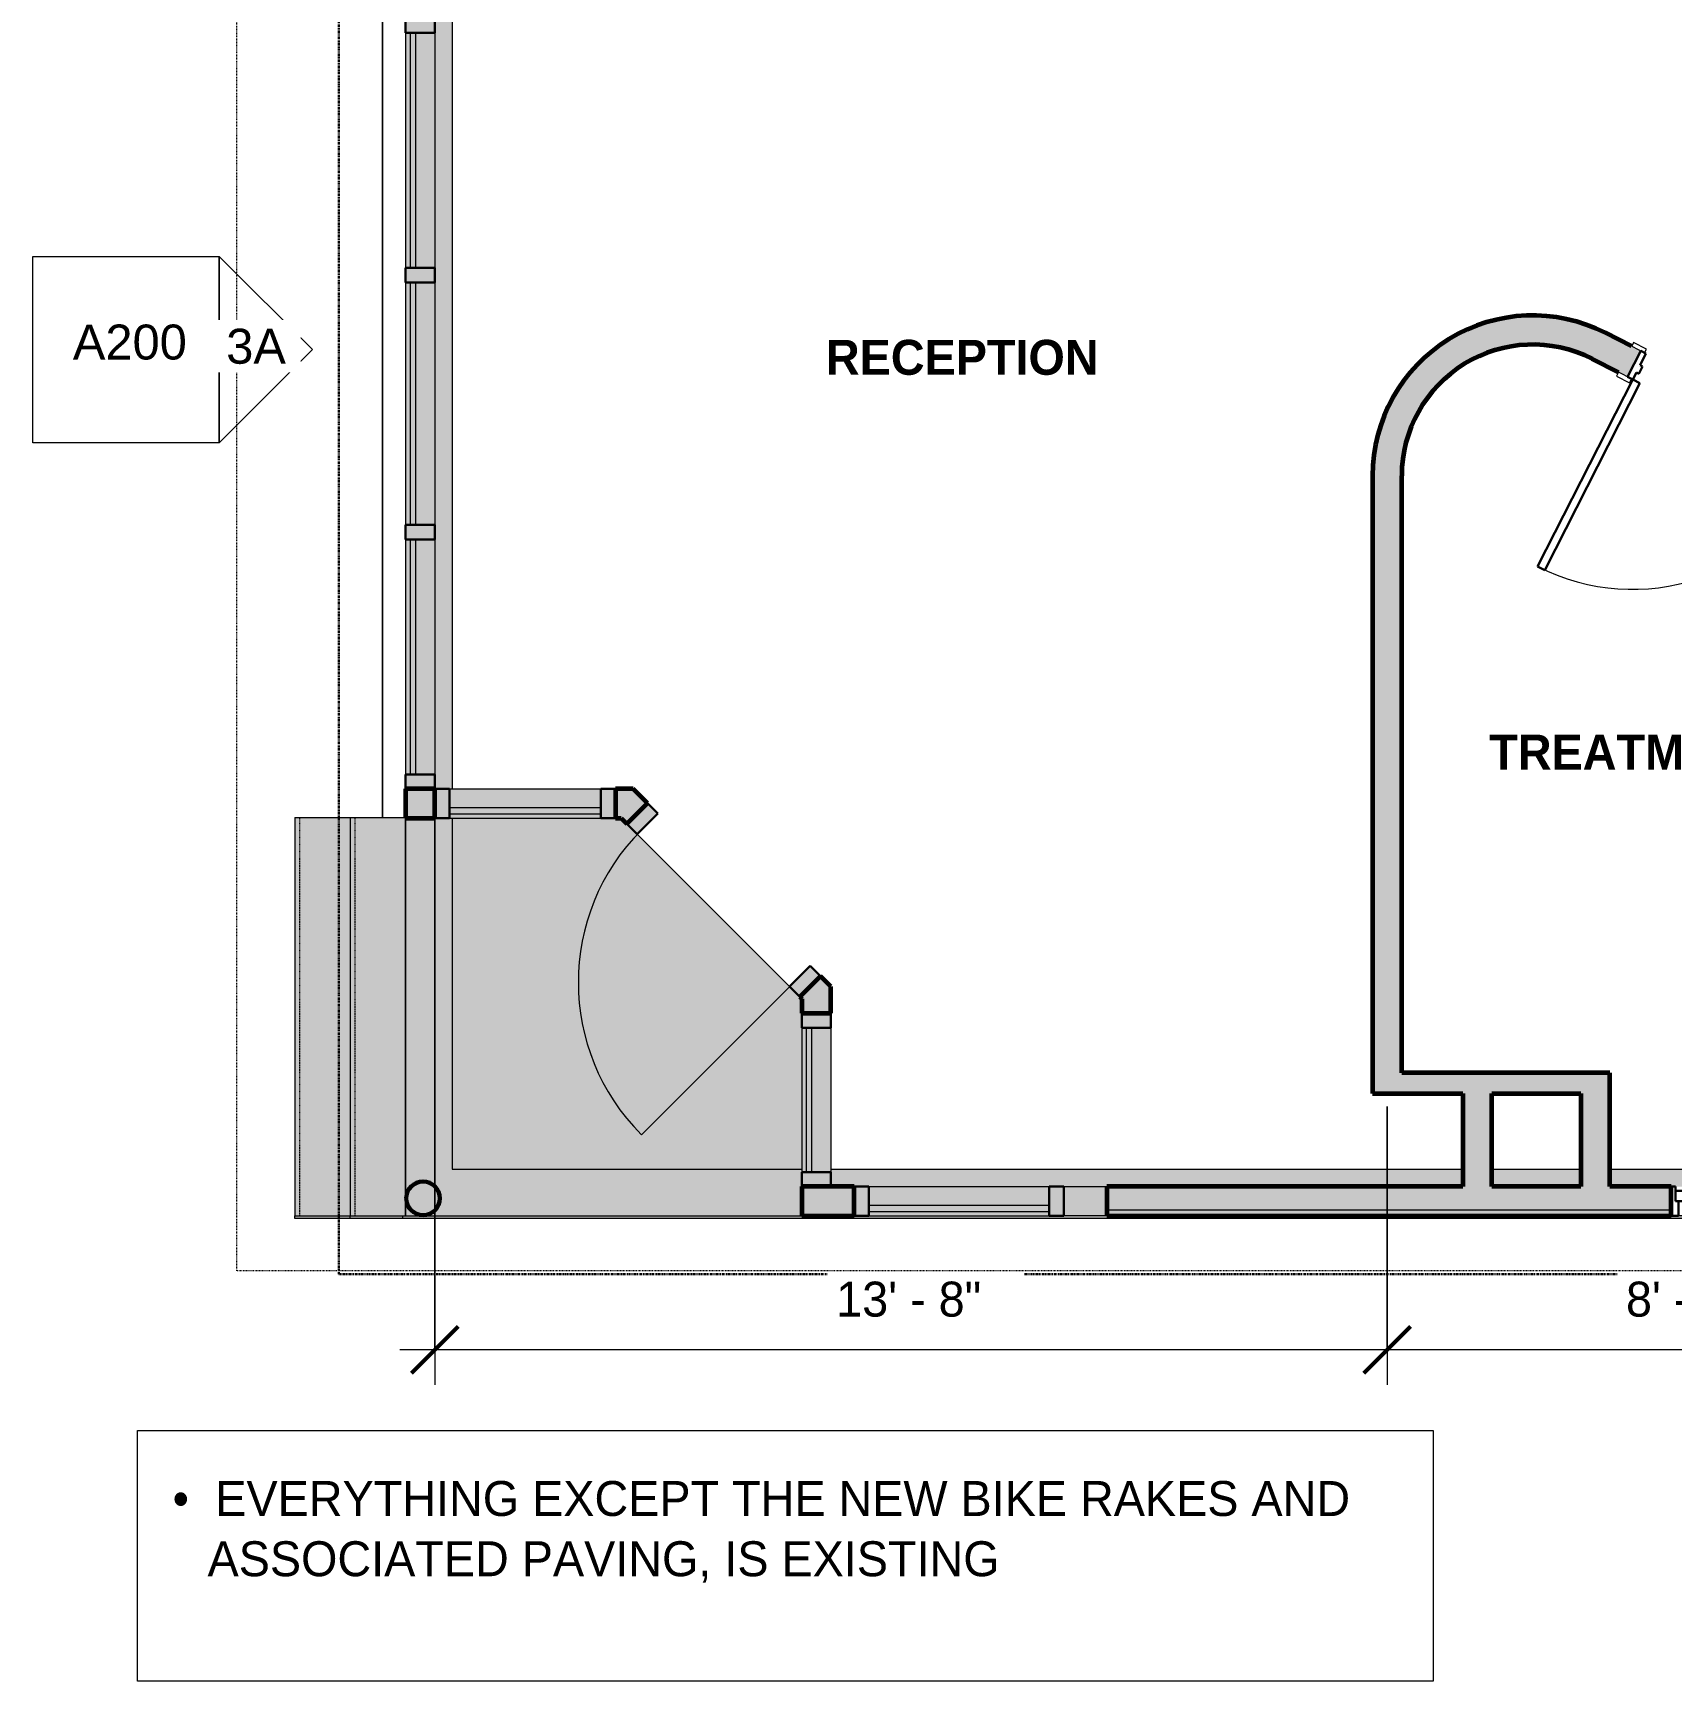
# Model space of a CAD drawing. Header units: inches. Extents: x 14 to 1007, y 932 to 1434.
# Drawn here: x 13.8 to 295, y 935.4 to 1218.2 of the extents above; entities that cross this region are included whole.
import ezdxf

# ---------------------------------------------------------------- set-up
doc = ezdxf.new("R2010")
doc.units = ezdxf.units.IN
doc.header["$MEASUREMENT"] = 0
for name, pattern in [('Aligning Line 1_8_', [0.25, 0.125, -0.125]), ('Double Dash 3_8_', [1, 0.375, -0.125, 0.125, -0.125, 0.125, -0.125]), ('Overhead 1_16_', [0.101562, 0.0625, -0.039062])]:
    doc.linetypes.add(name, pattern=pattern)
for name, color, linetype, lineweight in [('A-ANNO-DIMS', 211, 'Continuous', 9), ('A-ANNO-DIMS-64', 211, 'Continuous', 9), ('A-AREA-IDEN', 2, 'Continuous', 9), ('A-DOOR', 31, 'Continuous', 18), ('A-DOOR-1', 31, 'Continuous', 9), ('A-DOOR-2', 31, 'Continuous', 30), ('A-DOOR-FRAM', 31, 'Continuous', 30), ('A-FLOR', 192, 'Continuous', 18), ('A-GLAZ', 151, 'Continuous', 18), ('A-GLAZ-1', 151, 'Continuous', 30), ('A-GLAZ-2', 151, 'Continuous', 40), ('A-GLAZ-CURT', 52, 'Continuous', 9), ('A-GLAZ-CURT-1', 52, 'Continuous', 18), ('A-GLAZ-CWMG', 51, 'Continuous', 9), ('A-GLAZ-CWMG-1', 51, 'Continuous', 30), ('A-WALL', 113, 'Continuous', 18), ('C-PROP-LINE', 91, 'Double Dash 3_8_', 30), ('C-TOPO', 7, 'Continuous', 9), ('G-ANNO-SYMB', 111, 'Aligning Line 1_8_', 9), ('G-ANNO-SYMB-1', 111, 'Continuous', 9), ('G-ANNO-TEXT-2', 145, 'Continuous', 9), ('I-WALL', 2, 'Continuous', 18), ('I-WALL-1', 2, 'Continuous', 60), ('S-COLS', 52, 'Continuous', 9), ('S-COLS-1', 52, 'Continuous', 40), ('S-STRS', 31, 'Continuous', 9), ('S-STRS-1', 31, 'Overhead 1_16_', 9)]:
    doc.layers.add(name, color=color, linetype=linetype, lineweight=lineweight)
doc.styles.add('Arial', font='arial.ttf', dxfattribs={"height": 6})
doc.styles.add('Century Gothic', font='ufonts.com_century-gothic.ttf', dxfattribs={"height": 6})
doc.styles.add('Century Gothic_B', font='GOTHICB.TTF', dxfattribs={"height": 6})
doc.dimstyles.new('OD_-__1___Tolerance_1', dxfattribs={"dimscale": 12, "dimtxt": 6.26501, "dimasz": 0.666667, "dimexe": 0.5, "dimexo": 0.333333, "dimgap": 0.333333, "dimtad": 1, "dimdec": 0, "dimzin": 1, "dimdsep": 46, "dimlunit": 4, "dimtxsty": 'Century Gothic', "dimblk1": 'OBLIQUE', "dimblk2": 'OBLIQUE', "dimsah": 1, "dimcen": 0.09, "dimdle": 0.5, "dimazin": 0, "dimtfac": 1, "dimtdec": 4, "dimtix": 1, "dimtmove": 0, "dimatfit": 3, "dimfxl": 1, "dimtvp": 1, "dimtfill": 1, "dimfrac": 2, "dimtolj": 1, "dimtzin": 0, "dimarcsym": 2})
doc.dimstyles.new('OD_-__1___Tolerance_2', dxfattribs={"dimscale": 12, "dimtxt": 6.26501, "dimasz": 0.666667, "dimexe": 0.5, "dimexo": 0.333333, "dimgap": 0.333333, "dimtad": 1, "dimdec": 0, "dimzin": 1, "dimdsep": 46, "dimlunit": 4, "dimtxsty": 'Century Gothic', "dimblk1": 'OBLIQUE', "dimblk2": 'OBLIQUE', "dimsah": 1, "dimcen": 0.09, "dimdle": 0.5, "dimazin": 0, "dimtfac": 1, "dimtdec": 4, "dimtix": 1, "dimtmove": 0, "dimatfit": 3, "dimfxl": 1, "dimtvp": 1, "dimtfill": 1, "dimfrac": 2, "dimtolj": 1, "dimtzin": 0, "dimarcsym": 2})

# ---------------------------------------------------------------- blocks, each defined once
blk = doc.blocks.new('Fixed with Trim - 50 X 26-763996-Existing 1st Floor Plan')
at = {"layer": 'A-GLAZ-1'}
for p, q in [((-26.5, 2.5), (-25.75, 2.5)), ((-25.75, 0), (-25.75, 2.5)), ((-25.75, 1.75), (-25.75, 0)), ((-25.75, 1.75), (-24, 1.75)), ((-25.75, 0), (-24, 0)), ((-25.75, 0), (-25.25, 0)), ((-25.25, -2.5), (-25.25, 0)), ((-24, 1.75), (-24, 0)), ((21, 1.75), (21, 0)), ((22.75, 1.75), (21, 1.75)), ((22.75, 0), (21, 0)), ((22.25, 0), (22.75, 0)), ((22.25, 0), (22.25, -2.5)), ((22.75, 0), (22.75, 2.5)), ((23.5, 2.5), (22.75, 2.5)), ((22.75, 1.75), (22.75, 0)), ((-25.25, -2.5), (-26.5, -2.5)), ((22.25, -2.5), (23.5, -2.5))]:
    blk.add_line(p, q, dxfattribs=at)
at = {"layer": 'A-GLAZ-2'}
blk.add_line((-24, 0.875), (21, 0.875), dxfattribs=at)
blk = doc.blocks.new('Door-Interior-Single-Flush_Panel-Wood - 36_ x 84_-722546-Existing 1st Floor Plan')
at = {"layer": 'A-DOOR-1'}
for p, q in [((-18.25, 3.13), (-20.75, 3.13)), ((-20.75, 3.13), (-20.75, 2.37)), ((-18.25, 2.37), (-18.25, 3.13)), ((20.75, 3.13), (18.25, 3.13)), ((18.25, 3.13), (18.25, 2.37)), ((20.75, 2.37), (20.75, 3.13)), ((-20.75, 2.37), (-18.25, 2.37)), ((18.25, 2.37), (20.75, 2.37)), ((-18.25, -2.63), (-20.75, -2.63)), ((-20.75, -2.63), (-20.75, -3.38)), ((-18.25, -3.38), (-18.25, -2.63)), ((20.75, -2.63), (18.25, -2.63)), ((18.25, -2.63), (18.25, -3.38)), ((20.75, -3.38), (20.75, -2.63)), ((-20.75, -3.38), (-18.25, -3.38)), ((18.25, -3.38), (20.75, -3.38))]:
    blk.add_line(p, q, dxfattribs=at)
blk.add_arc((18, 2.37), 36, 90, 180, dxfattribs=at)
at = {"layer": 'A-DOOR-2'}
for p, q in [((18, 38.38), (16.62, 38.38)), ((16.62, 38.38), (16.62, 2.37)), ((18, 2.37), (18, 38.38)), ((16.62, 2.37), (18, 2.37))]:
    blk.add_line(p, q, dxfattribs=at)
at = {"layer": 'A-DOOR-FRAM'}
for p, q in [((-18, 2.37), (-19, 2.37)), ((-19, 2.37), (-19, -2.63)), ((-18, 1), (-18, 2.37)), ((-17.5, 1), (-18, 1)), ((-17.5, -0.38), (-17.5, 1)), ((18, 1), (17.5, 1)), ((17.5, 1), (17.5, -0.38)), ((18, 2.37), (18, 1)), ((19, 2.37), (18, 2.37)), ((19, -2.63), (19, 2.37)), ((-19, -2.63), (-18, -2.63)), ((-18, -2.63), (-18, -0.38)), ((-18, -0.38), (-17.5, -0.38)), ((17.5, -0.38), (18, -0.38)), ((18, -0.38), (18, -2.63)), ((18, -2.63), (19, -2.63))]:
    blk.add_line(p, q, dxfattribs=at)
blk = doc.blocks.new('System Panel - Glazed-761733-Existing 1st Floor Plan')
at = {"layer": 'A-GLAZ-CURT'}
blk.add_hatch(color=256, dxfattribs=at).paths.add_polyline_path([(-20.17, 0.75), (20.17, 0.75), (20.17, 1.75), (-20.17, 1.75)], flags=0)
at = {"layer": 'A-GLAZ-CURT-1'}
for p, q in [((20.17, 1.75), (-20.17, 1.75)), ((-20.17, 1.75), (-20.17, 0.75)), ((-20.17, 0.75), (20.17, 0.75)), ((20.17, 0.75), (20.17, 1.75))]:
    blk.add_line(p, q, dxfattribs=at)
blk = doc.blocks.new('System Panel - Glazed-761734-Existing 1st Floor Plan')
at = {"layer": 'A-GLAZ-CURT'}
blk.add_hatch(color=256, dxfattribs=at).paths.add_polyline_path([(-20.79, 0.75), (20.79, 0.75), (20.79, 1.75), (-20.79, 1.75)], flags=0)
at = {"layer": 'A-GLAZ-CURT-1'}
for p, q in [((20.79, 1.75), (-20.79, 1.75)), ((-20.79, 1.75), (-20.79, 0.75)), ((-20.79, 0.75), (20.79, 0.75)), ((20.79, 0.75), (20.79, 1.75))]:
    blk.add_line(p, q, dxfattribs=at)
blk = doc.blocks.new('Rectangular Mullion - 2_5_ x 5_ rectangular  Alum Dark-761738-Existing 1st Floor Plan')
at = {"layer": 'A-GLAZ-CWMG'}
blk.add_hatch(color=256, dxfattribs=at).paths.add_polyline_path([(-2.5, 2.5), (0, 2.5), (0, -2.5), (-2.5, -2.5)], flags=0)
at = {"layer": 'A-GLAZ-CWMG-1'}
for p, q in [((-2.5, 2.5), (0, 2.5)), ((-2.5, -2.5), (-2.5, 2.5)), ((0, 2.5), (0, -2.5)), ((0, -2.5), (-2.5, -2.5))]:
    blk.add_line(p, q, dxfattribs=at)
blk = doc.blocks.new('Rectangular Mullion - 2_5_ x 5_ rectangular  Alum Dark-744684-Existing 1st Floor Plan')
at = {"layer": 'A-GLAZ-CWMG'}
h = blk.add_hatch(color=256, dxfattribs=at)
h.paths.add_polyline_path([(78.52, 1090.99), (78.52, 1131.32), (77.77, 1131.32), (77.77, 1090.99)], flags=0)
h.paths.add_polyline_path([(82.77, 1090.99), (82.77, 1131.32), (79.52, 1131.32), (79.52, 1090.99)], flags=0)
for p, q in [((77.77, 1131.32), (77.77, 1090.99)), ((82.77, 1131.32), (82.77, 1090.99))]:
    blk.add_line(p, q, dxfattribs=at)
blk = doc.blocks.new('Rectangular Mullion - 2_5_ x 5_ rectangular  Alum Dark-761731-Existing 1st Floor Plan')
at = {"layer": 'A-GLAZ-CWMG'}
blk.add_hatch(color=256, dxfattribs=at).paths.add_polyline_path([(-1.25, 2.5), (1.25, 2.5), (1.25, -2.5), (-1.25, -2.5)], flags=0)
at = {"layer": 'A-GLAZ-CWMG-1'}
for p, q in [((-1.25, 2.5), (1.25, 2.5)), ((-1.25, -2.5), (-1.25, 2.5)), ((1.25, 2.5), (1.25, -2.5)), ((1.25, -2.5), (-1.25, -2.5))]:
    blk.add_line(p, q, dxfattribs=at)
blk = doc.blocks.new('Rectangular Mullion - 2_5_ x 5_ rectangular  Alum Dark-744688-Existing 1st Floor Plan')
at = {"layer": 'A-GLAZ-CWMG'}
h = blk.add_hatch(color=256, dxfattribs=at)
h.paths.add_polyline_path([(78.52, 1133.82), (78.52, 1175.4), (77.77, 1175.4), (77.77, 1133.82)], flags=0)
h.paths.add_polyline_path([(82.77, 1133.82), (82.77, 1175.4), (79.52, 1175.4), (79.52, 1133.82)], flags=0)
for p, q in [((77.77, 1175.4), (77.77, 1133.82)), ((82.77, 1175.4), (82.77, 1133.82))]:
    blk.add_line(p, q, dxfattribs=at)
blk = doc.blocks.new('Rectangular Mullion - 2_5_ x 5_ rectangular Alum Dark-761740-Existing 1st Floor Plan')
at = {"layer": 'A-GLAZ-CWMG'}
blk.add_hatch(color=256, dxfattribs=at).paths.add_polyline_path([(0, 2.5), (-2.5, 2.5), (-2.5, -2.5), (0, -2.5)], flags=0)
at = {"layer": 'A-GLAZ-CWMG-1'}
for p, q in [((0, 2.5), (-2.5, 2.5)), ((-2.5, 2.5), (-2.5, -2.5)), ((0, -2.5), (0, 2.5)), ((-2.5, -2.5), (0, -2.5))]:
    blk.add_line(p, q, dxfattribs=at)
blk = doc.blocks.new('System Panel - Glazed-761741-Existing 1st Floor Plan')
at = {"layer": 'A-GLAZ-CURT'}
blk.add_hatch(color=256, dxfattribs=at).paths.add_polyline_path([(-13, 1.75), (-13, 0.75), (13, 0.75), (13, 1.75)], flags=0)
at = {"layer": 'A-GLAZ-CURT-1'}
for p, q in [((13, 1.75), (-13, 1.75)), ((-13, 1.75), (-13, 0.75)), ((-13, 0.75), (13, 0.75)), ((13, 0.75), (13, 1.75))]:
    blk.add_line(p, q, dxfattribs=at)
blk = doc.blocks.new('Rectangular Mullion - 2_5_ x 5_ rectangular  Alum Dark-745048-Existing 1st Floor Plan')
at = {"layer": 'A-GLAZ-CWMG'}
h = blk.add_hatch(color=256, dxfattribs=at)
h.paths.add_polyline_path([(111.27, 1083.49), (111.27, 1084.24), (85.27, 1084.24), (85.27, 1083.49)], flags=0)
h.paths.add_polyline_path([(111.27, 1085.24), (111.27, 1088.49), (85.27, 1088.49), (85.27, 1085.24)], flags=0)
for p, q in [((85.27, 1088.49), (111.27, 1088.49)), ((85.27, 1083.49), (111.27, 1083.49))]:
    blk.add_line(p, q, dxfattribs=at)
blk = doc.blocks.new('Rectangular Mullion - 2_5_ x 5_ rectangular  Alum Dark-761744-Existing 1st Floor Plan')
at = {"layer": 'A-GLAZ-CWMG'}
blk.add_hatch(color=256, dxfattribs=at).paths.add_polyline_path([(0, -2.5), (0, 2.5), (-2.5, 2.5), (-2.5, -2.5)], flags=0)
at = {"layer": 'A-GLAZ-CWMG-1'}
for p, q in [((0, 2.5), (-2.5, 2.5)), ((-2.5, 2.5), (-2.5, -2.5)), ((0, -2.5), (0, 2.5)), ((-2.5, -2.5), (0, -2.5))]:
    blk.add_line(p, q, dxfattribs=at)
blk = doc.blocks.new('System Panel - Glazed-761745-Existing 1st Floor Plan')
at = {"layer": 'A-GLAZ-CURT'}
blk.add_hatch(color=256, dxfattribs=at).paths.add_polyline_path([(-12.375, 0.75), (12.375, 0.75), (12.375, 1.75), (-12.375, 1.75)], flags=0)
at = {"layer": 'A-GLAZ-CURT-1'}
for p, q in [((12.375, 1.75), (-12.375, 1.75)), ((-12.375, 1.75), (-12.375, 0.75)), ((-12.375, 0.75), (12.375, 0.75)), ((12.375, 0.75), (12.375, 1.75))]:
    blk.add_line(p, q, dxfattribs=at)
blk = doc.blocks.new('Rectangular Mullion - 2_5_ x 5_ rectangular  Alum Dark-745027-Existing 1st Floor Plan')
at = {"layer": 'A-GLAZ-CWMG'}
h = blk.add_hatch(color=256, dxfattribs=at)
h.paths.add_polyline_path([(150.77, 1022.74), (150.77, 1047.49), (147.52, 1047.49), (147.52, 1022.74), (149.24, 1022.74)], flags=0)
h.paths.add_polyline_path([(146.52, 1022.74), (146.52, 1047.49), (145.77, 1047.49), (145.77, 1022.74)], flags=0)
for p, q in [((145.77, 1047.49), (145.77, 1022.74)), ((150.77, 1047.49), (150.77, 1022.74))]:
    blk.add_line(p, q, dxfattribs=at)
blk = doc.blocks.new('System Panel - Glazed-764402-Existing 1st Floor Plan')
at = {"layer": 'A-GLAZ-CURT'}
blk.add_hatch(color=256, dxfattribs=at).paths.add_polyline_path([(-15.5, 1.75), (-15.5, 0.75), (15.5, 0.75), (15.5, 1.75)], flags=0)
at = {"layer": 'A-GLAZ-CURT-1'}
for p, q in [((15.5, 1.75), (-15.5, 1.75)), ((-15.5, 1.75), (-15.5, 0.75)), ((-15.5, 0.75), (15.5, 0.75)), ((15.5, 0.75), (15.5, 1.75))]:
    blk.add_line(p, q, dxfattribs=at)
blk = doc.blocks.new('Rectangular Mullion - 2_5_ x 5_ rectangular  Alum Dark-764400-Existing 1st Floor Plan')
at = {"layer": 'A-GLAZ-CWMG'}
h = blk.add_hatch(color=256, dxfattribs=at)
h.paths.add_polyline_path([(188.27, 1015.24), (188.27, 1015.99), (157.27, 1015.99), (157.27, 1015.24)], flags=0)
h.paths.add_polyline_path([(188.27, 1016.99), (188.27, 1020.24), (157.27, 1020.24), (157.27, 1016.99)], flags=0)
for p, q in [((157.27, 1020.24), (188.27, 1020.24)), ((157.27, 1015.24), (188.27, 1015.24))]:
    blk.add_line(p, q, dxfattribs=at)
blk = doc.blocks.new('M_Door-Curtain-Wall-Single-Storefront R - M_Door-Curtain-Wall-Single-Storefront R-762535-Existing 1st Floor Plan')
at = {"layer": 'A-DOOR'}
blk.add_line((18.5, -1.49), (18.5, -38.46), dxfattribs=at)
blk.add_arc((18.5, -1.49), 36.97, 180, 270, dxfattribs=at)
blk = doc.blocks.new('Rectangular Mullion - 2_5_ x 5_ rectangular  Alum Dark-762537-Existing 1st Floor Plan')
at = {"layer": 'A-GLAZ-CWMG'}
blk.add_hatch(color=256, dxfattribs=at).paths.add_polyline_path([(-2.5, 2.5), (-2.5, -2.5), (0, -2.5), (0, 2.5)], flags=0)
at = {"layer": 'A-GLAZ-CWMG-1'}
for p, q in [((0, 2.5), (-2.5, 2.5)), ((-2.5, 2.5), (-2.5, -2.5)), ((0, -2.5), (0, 2.5)), ((-2.5, -2.5), (0, -2.5))]:
    blk.add_line(p, q, dxfattribs=at)
blk = doc.blocks.new('Rectangular Mullion - 2_5_ x 5_ rectangular  Alum Dark-762540-Existing 1st Floor Plan')
at = {"layer": 'A-GLAZ-CWMG'}
blk.add_hatch(color=256, dxfattribs=at).paths.add_polyline_path([(0, 2.5), (0, -2.5), (-2.5, -2.5), (-2.5, 2.5)], flags=0)
at = {"layer": 'A-GLAZ-CWMG-1'}
for p, q in [((-2.5, 2.5), (0, 2.5)), ((-2.5, -2.5), (-2.5, 2.5)), ((0, 2.5), (0, -2.5)), ((0, -2.5), (-2.5, -2.5))]:
    blk.add_line(p, q, dxfattribs=at)
blk = doc.blocks.new('HSS-Round Hollow Structural Section-Column - HSS6X0_250-745754-Existing 1st Floor Plan')
at = {"layer": 'S-COLS'}
h = blk.add_hatch(dxfattribs=at)
h.set_pattern_fill('FP_1', color=256, style=0, pattern_type=2)
h.set_pattern_definition([(45, (-1079.175, 759.172), (-6.335677, 6.335677), []), (45, (-1079.175, 768.772), (-6.335677, 6.335677), [])])
h.paths.add_polyline_path([(0, -3), (1.15, -2.77), (2.12, -2.12), (2.77, -1.15), (3, 0), (2.77, 1.15), (2.12, 2.12), (1.15, 2.77), (0, 3), (-1.15, 2.77), (-2.12, 2.12), (-2.77, 1.15), (-3, 0), (-2.77, -1.15), (-2.12, -2.12), (-1.15, -2.77)], flags=0)
h.paths.add_polyline_path([(0, -2.77), (-1.06, -2.56), (-1.96, -1.96), (-2.56, -1.06), (-2.77, 0), (-2.56, 1.06), (-1.96, 1.96), (-1.06, 2.56), (0, 2.77), (1.06, 2.56), (1.96, 1.96), (2.56, 1.06), (2.77, 0), (2.56, -1.06), (1.96, -1.96), (1.06, -2.56)], flags=0)
at = {"layer": 'S-COLS-1'}
for radius, start, end in [(3, 360, 180), (3, 180, 360), (2.77, 0, 180), (2.77, 180, 0)]:
    blk.add_arc((0, 0), radius, start, end, dxfattribs=at)
blk = doc.blocks.new('Family - ___-731760-Existing 1st Floor Plan')
at = {"layer": 'C-PROP-LINE'}
for p in [(1336.58, -66.29), (1005.24, -995.4)]:
    blk.add_line(p, (1005.24, -66.29), dxfattribs=at)
blk = doc.blocks.new('Elevation - Detail Number-151647-Existing 1st Floor Plan')
at = {"layer": 'G-ANNO-SYMB-1'}
for p, q in [((-0.25, -0.25), (-0.25, 0.25)), ((-0.25, 0.25), (0.25, 0.25)), ((0.25, 0.25), (0.25, -0.25)), ((0.25, -0.25), (-0.25, -0.25))]:
    blk.add_line(p, q, dxfattribs=at)
blk = doc.blocks.new('Elevation - Detail Number-151370-Existing 1st Floor Plan')
at = {"layer": 'G-ANNO-SYMB-1'}
for p, q in [((0, 0.25), (-0.25, 0)), ((0.25, 0), (0, 0.25)), ((-0.25, 0), (0.25, 0))]:
    blk.add_line(p, q, dxfattribs=at)
blk = doc.blocks.new('DIMBLOCK6-Existing 1st Floor Plan')
at = {"layer": 'A-ANNO-DIMS-64'}
for p, q in [((246.27, 1033.99), (246.27, 986.24)), ((246.27, 992.24), (246.27, 1033.99)), ((349.27, 1013.74), (349.27, 986.24)), ((349.27, 992.24), (349.27, 1013.74)), ((349.27, 992.24), (246.27, 992.24))]:
    blk.add_line(p, q, dxfattribs=at)
at = {"layer": 'A-ANNO-DIMS-64', "lineweight": 50}
for p, q in [((246.27, 992.24), (250.27, 996.24)), ((349.27, 992.24), (353.27, 996.24)), ((246.27, 992.24), (242.27, 988.24)), ((349.27, 992.24), (345.27, 988.24))]:
    blk.add_line(p, q, dxfattribs=at)
at = {"layer": 'A-ANNO-DIMS-64', "color": 0, "insert": (287.28, 1003.93), "char_height": 6, "width": 25.1794, "attachment_point": 1, "line_spacing_factor": 0.984502, "style": 'Century Gothic', "bg_fill": 3, "box_fill_scale": 1.25, "bg_fill_color": 256, "bg_fill_true_color": 13158600, "bg_fill_transparency": 0}
blk.add_mtext('8\' - 7"', dxfattribs=at)
blk = doc.blocks.new('_Oblique')
at = {"color": 0, "linetype": 'ByBlock', "lineweight": -2}
blk.add_line((-0.5, -0.5), (0.5, 0.5), dxfattribs=at)
blk = doc.blocks.new('DIMBLOCK7-Existing 1st Floor Plan')
at = {"layer": 'A-ANNO-DIMS-64'}
for p, q in [((82.77, 1086.99), (82.77, 986.24)), ((82.77, 992.24), (82.77, 1086.99)), ((246.27, 1033.99), (246.27, 986.24)), ((246.27, 992.24), (246.27, 1033.99)), ((246.27, 992.24), (76.77, 992.24))]:
    blk.add_line(p, q, dxfattribs=at)
at = {"layer": 'A-ANNO-DIMS-64', "lineweight": 50}
for p, q in [((82.77, 992.24), (86.77, 996.24)), ((246.27, 992.24), (250.27, 996.24)), ((82.77, 992.24), (78.77, 988.24)), ((246.27, 992.24), (242.27, 988.24))]:
    blk.add_line(p, q, dxfattribs=at)
at = {"layer": 'A-ANNO-DIMS-64', "color": 0, "insert": (151.69, 1003.93), "char_height": 6, "width": 30.788, "attachment_point": 1, "line_spacing_factor": 0.984502, "style": 'Century Gothic', "bg_fill": 3, "box_fill_scale": 1.25, "bg_fill_color": 256, "bg_fill_true_color": 13158600, "bg_fill_transparency": 0}
blk.add_mtext('13\' - 8"', dxfattribs=at)

msp = doc.modelspace()

# ---------------------------------------------------------------- hatches: boundary and pattern name
at = {"layer": 'A-FLOR'}
h = msp.add_hatch(color=256, dxfattribs=at)
h.paths.add_polyline_path([(80.77, 1015.24), (145.77, 1015.24), (145.77, 1052.49), (114.77, 1083.49), (77.77, 1083.49), (77.77, 1018.24), (78, 1019.39), (78.65, 1020.36), (79.62, 1021.01), (80.77, 1021.24), (81.92, 1021.01), (82.89, 1020.36), (83.54, 1019.39), (83.77, 1018.24), (83.53, 1017.08), (82.89, 1016.12), (81.92, 1015.47), (81.83, 1015.45)], flags=0)
h.paths.add_polyline_path([(78.65, 1015.24), (80.77, 1015.24), (79.61, 1015.47), (78.65, 1016.12), (78, 1017.09), (77.77, 1018.24), (77.77, 1015.24)], flags=0)
h.paths.add_polyline_path([(80.77, 1015.47), (81.83, 1015.68), (82.72, 1016.28), (83.32, 1017.18), (83.53, 1018.24), (83.32, 1019.3), (82.72, 1020.19), (81.83, 1020.79), (80.77, 1021), (79.71, 1020.79), (78.81, 1020.19), (78.21, 1019.3), (78, 1018.24), (78.21, 1017.18), (78.81, 1016.28), (79.71, 1015.68)], flags=0)
at = {"layer": 'A-WALL'}
h = msp.add_hatch(color=256, dxfattribs=at)
h.paths.add_polyline_path([(85.77, 1023.24), (85.77, 1083.49), (77.77, 1083.49), (77.77, 1023.24)], flags=0)
h.paths.add_polyline_path([(82.77, 1088.49), (85.77, 1088.49), (85.77, 1222.27), (82.77, 1221.06), (82.77, 1090.99)], flags=0)
h.paths.add_polyline_path([(77.77, 1224.43), (85.77, 1227.66), (85.77, 1271.23), (77.77, 1271.23), (77.77, 1225.72)], flags=0)
h.paths.add_polyline_path([(85.77, 1272.61), (85.77, 1276.61), (77.77, 1276.61), (77.77, 1272.61)], flags=0)
h = msp.add_hatch(color=256, dxfattribs=at)
h.paths.add_polyline_path([(897.19, 1015.24), (899.29, 1015.24), (899.29, 1018.61), (897.79, 1018.61), (896.83, 1018.69), (895.95, 1019.09), (895.46, 1019.55), (893.29, 1019.55), (893.29, 1021.36), (894.81, 1021.36), (894.79, 1021.61), (894.79, 1022.27), (891.76, 1022.27), (891.76, 1022.46), (891.79, 1022.46), (891.81, 1022.64), (891.87, 1022.66), (891.87, 1023.24), (886.77, 1023.24), (886.77, 1015.24), (889.63, 1015.24)], flags=0)
h.paths.add_polyline_path([(773.02, 1015.24), (773.02, 1017.48), (772.52, 1017.48), (772.52, 1018.86), (773.02, 1018.86), (773.02, 1020.24), (773.27, 1020.24), (773.27, 1021.03), (775.83, 1021.03), (775.83, 1020.24), (851.77, 1020.24), (851.77, 1023.24), (740.4, 1023.24), (740.4, 1020.24), (739.02, 1020.24), (739.02, 1018.86), (739.52, 1018.86), (739.52, 1017.48), (739.02, 1017.48), (739.02, 1015.24), (753.64, 1015.24)], flags=0)
h.paths.add_polyline_path([(604.14, 1020.24), (604.39, 1020.24), (604.39, 1021.03), (606.52, 1021.03), (606.52, 1023.24), (604.14, 1023.24), (604.14, 1021.03)], flags=0)
h.paths.add_polyline_path([(570.14, 1015.24), (604.14, 1015.24), (604.14, 1017.48), (603.64, 1017.48), (603.64, 1018.86), (604.14, 1018.86), (604.14, 1020.24), (602.76, 1020.24), (602.76, 1023.24), (549.27, 1023.24), (549.27, 1020.24), (567.33, 1020.24), (567.33, 1021.03), (569.89, 1021.03), (569.89, 1020.24), (570.14, 1020.24), (570.14, 1018.86), (570.64, 1018.86), (570.64, 1017.48), (570.14, 1017.48), (570.14, 1016.04)], flags=0)
h.paths.add_polyline_path([(190.77, 1015.24), (198.14, 1015.24), (198.14, 1020.24), (259.27, 1020.24), (259.27, 1023.24), (150.77, 1023.24), (150.77, 1020.24), (190.77, 1020.24), (190.77, 1015.99)], flags=0)
h.paths.add_polyline_path([(145.77, 1015.24), (145.77, 1023.24), (77.77, 1023.24), (77.77, 1018.24), (78, 1019.39), (78.65, 1020.36), (79.62, 1021.01), (80.78, 1021.23), (81.92, 1021.01), (82.89, 1020.36), (83.54, 1019.39), (83.77, 1018.24), (83.53, 1017.08), (82.89, 1016.12), (81.92, 1015.47), (80.77, 1015.24), (88.8, 1015.24)], flags=0)
h.paths.add_polyline_path([(78.81, 1015.24), (80.77, 1015.24), (79.61, 1015.47), (78.65, 1016.12), (78, 1017.09), (77.77, 1018.24), (77.77, 1015.24), (78.65, 1015.24)], flags=0)
h.paths.add_polyline_path([(80.77, 1015.47), (81.83, 1015.68), (82.72, 1016.28), (83.32, 1017.18), (83.53, 1018.24), (83.32, 1019.3), (82.72, 1020.19), (81.83, 1020.79), (80.77, 1021), (79.71, 1020.79), (78.81, 1020.19), (78.21, 1019.3), (78, 1018.24), (78.21, 1017.18), (78.81, 1016.28), (79.71, 1015.68)], flags=0)
h.paths.add_polyline_path([(862.77, 1020.24), (881.77, 1020.24), (881.77, 1023.24), (856.77, 1023.24), (856.77, 1020.24)], flags=0)
h.paths.add_polyline_path([(709.27, 1020.24), (709.27, 1023.24), (611.52, 1023.24), (611.52, 1020.24), (693.2, 1020.24)], flags=0)
h.paths.add_polyline_path([(731.02, 1020.24), (731.02, 1023.24), (714.27, 1023.24), (714.27, 1020.24), (723.42, 1020.24)], flags=0)
h.paths.add_polyline_path([(739.02, 1020.24), (739.02, 1023.24), (736.02, 1023.24), (736.02, 1020.24), (736.21, 1020.24), (736.21, 1021.03), (738.77, 1021.03), (738.77, 1020.24)], flags=0)
h.paths.add_polyline_path([(437.02, 1020.24), (544.27, 1020.24), (544.27, 1023.24), (435.27, 1023.24), (435.27, 1020.24)], flags=0)
h.paths.add_polyline_path([(430.27, 1020.24), (430.27, 1023.24), (351.77, 1023.24), (351.77, 1020.24), (416.02, 1020.24)], flags=0)
h.paths.add_polyline_path([(346.77, 1020.24), (346.77, 1023.24), (284.52, 1023.24), (284.52, 1020.24), (345.02, 1020.24)], flags=0)
h.paths.add_polyline_path([(270.12, 1020.24), (279.52, 1020.24), (279.52, 1023.24), (264.27, 1023.24), (264.27, 1020.24)], flags=0)
h.paths.add_polyline_path([(894.79, 1022.64), (894.79, 1023.24), (892.99, 1023.24), (892.99, 1022.64), (893.42, 1022.64)], flags=0)
at = {"layer": 'I-WALL'}
h = msp.add_hatch(color=256, dxfattribs=at)
h.paths.add_polyline_path([(82.77, 1083.49), (82.77, 1088.49), (77.77, 1088.49), (77.77, 1083.49)], flags=0)
h.paths.add_polyline_path([(77.77, 1220.74), (82.77, 1220.74), (82.77, 1221.06), (77.77, 1224.43)], flags=0)
for points in [[(248.77, 1142.25), (249.01, 1145.51), (249.72, 1148.71), (250.89, 1151.78), (252.49, 1154.64), (254.49, 1157.23), (256.84, 1159.51), (259.5, 1161.43), (262.42, 1162.93), (265.52, 1164), (268.74, 1164.6), (272.01, 1164.73), (275.27, 1164.39), (278.45, 1163.57), (281.47, 1162.3), (283.74, 1166.76), (280.51, 1168.14), (277.14, 1169.11), (273.68, 1169.64), (270.12, 1169.72), (266.69, 1169.36), (263.27, 1168.56), (259.99, 1167.33), (256.89, 1165.69), (254.02, 1163.67), (251.44, 1161.3), (249.18, 1158.62), (247.27, 1155.68), (245.76, 1152.52), (244.66, 1149.19), (243.99, 1145.74), (243.77, 1142.25)], [(248.77, 1036.24), (248.77, 1142.25), (243.77, 1142.25), (243.77, 1036.24)], [(114.77, 1083.49), (116.84, 1088.49), (113.77, 1088.49), (113.77, 1083.49)], [(284.52, 1036.24), (284.52, 1039.74), (248.77, 1039.74), (248.77, 1036.24), (279.52, 1036.24)], [(264.27, 1020.24), (264.27, 1036.24), (259.27, 1036.24), (259.27, 1020.24)], [(284.52, 1020.24), (284.52, 1036.24), (279.52, 1036.24), (279.52, 1020.24)], [(154.77, 1015.24), (154.77, 1020.24), (150.77, 1020.24), (150.77, 1015.24)], [(68.27, 1014.74), (68.27, 1015.24), (58.77, 1015.24), (58.77, 1014.74)], [(68.27, 1014.74), (77.27, 1014.74), (77.27, 1015.24), (68.27, 1015.24)]]:
    msp.add_hatch(color=256, dxfattribs=at).paths.add_polyline_path(points, flags=0)
h = msp.add_hatch(color=256, dxfattribs=at)
h.paths.add_polyline_path([(351.77, 1126.54), (351.77, 1132.15), (323.68, 1146.44), (321.41, 1141.98), (346.77, 1129.08)], flags=0)
h.paths.add_polyline_path([(287.54, 1159.21), (289.81, 1163.67), (283.74, 1166.76), (281.47, 1162.3), (286.03, 1159.98)], flags=0)
h = msp.add_hatch(color=256, dxfattribs=at)
h.paths.add_polyline_path([(145.77, 1052.49), (150.77, 1054.56), (148.98, 1056.34), (145.45, 1052.81)], flags=0)
h.paths.add_polyline_path([(115.75, 1082.51), (119.28, 1086.04), (116.84, 1088.49), (114.77, 1083.49)], flags=0)
h = msp.add_hatch(color=256, dxfattribs=at)
h.paths.add_polyline_path([(149.24, 1015.24), (150.77, 1015.24), (150.77, 1020.24), (145.77, 1020.24), (145.77, 1015.24)], flags=0)
h.paths.add_polyline_path([(149.24, 1049.99), (150.77, 1049.99), (150.77, 1054.56), (145.77, 1052.49), (145.77, 1049.99)], flags=0)
h = msp.add_hatch(color=256, dxfattribs=at)
h.paths.add_polyline_path([(885.77, 1016.24), (885.77, 1020.24), (823.77, 1020.24), (823.77, 1016.24), (874.52, 1016.24)], flags=0)
h.paths.add_polyline_path([(788.77, 1016.24), (788.77, 1020.24), (774, 1020.24), (774, 1016.24)], flags=0)
h.paths.add_polyline_path([(738.03, 1016.24), (738.03, 1020.24), (680.27, 1020.24), (680.27, 1016.24), (723.42, 1016.24)], flags=0)
h.paths.add_polyline_path([(569.16, 1016.24), (569.16, 1020.24), (487.02, 1020.24), (487.02, 1016.24), (511.88, 1016.24)], flags=0)
h.paths.add_polyline_path([(645.27, 1016.24), (645.27, 1020.24), (605.13, 1020.24), (605.13, 1016.24), (632.76, 1016.24)], flags=0)
h.paths.add_polyline_path([(437.02, 1016.24), (437.02, 1020.24), (416.02, 1020.24), (416.02, 1016.24)], flags=0)
h.paths.add_polyline_path([(366.02, 1016.24), (366.02, 1020.24), (345.02, 1020.24), (345.02, 1016.24)], flags=0)
h.paths.add_polyline_path([(295.02, 1016.24), (295.02, 1020.24), (198.14, 1020.24), (198.14, 1016.24), (270.12, 1016.24)], flags=0)
h = msp.add_hatch(color=256, dxfattribs=at)
h.paths.add_polyline_path([(886.77, 1015.24), (886.77, 1016.24), (823.77, 1016.24), (823.77, 1015.24), (874.52, 1015.24)], flags=0)
h.paths.add_polyline_path([(788.77, 1015.24), (788.77, 1016.24), (774, 1016.24), (774, 1015.24), (775.83, 1015.24)], flags=0)
h.paths.add_polyline_path([(736.21, 1015.24), (738.03, 1015.24), (738.03, 1016.24), (680.27, 1016.24), (680.27, 1015.24), (723.42, 1015.24)], flags=0)
h.paths.add_polyline_path([(569.16, 1015.24), (569.16, 1016.24), (487.02, 1016.24), (487.02, 1015.24), (567.33, 1015.24)], flags=0)
h.paths.add_polyline_path([(645.27, 1015.24), (645.27, 1016.24), (605.13, 1016.24), (605.13, 1015.24), (632.76, 1015.24)], flags=0)
h.paths.add_polyline_path([(437.02, 1015.24), (437.02, 1016.24), (416.02, 1016.24), (416.02, 1015.24)], flags=0)
h.paths.add_polyline_path([(345.02, 1015.24), (366.02, 1015.24), (366.02, 1016.24), (345.02, 1016.24)], flags=0)
h.paths.add_polyline_path([(198.14, 1015.24), (295.02, 1015.24), (295.02, 1016.24), (198.14, 1016.24)], flags=0)
h = msp.add_hatch(color=256, dxfattribs=at)
h.paths.add_polyline_path([(81.83, 1014.74), (552.52, 1014.74), (552.52, 1015.24), (77.27, 1015.24), (77.27, 1014.74), (80.77, 1014.74)], flags=0)
h.paths.add_polyline_path([(558.52, 1014.74), (567.33, 1014.74), (567.33, 1015.24), (558.52, 1015.24)], flags=0)
h.paths.add_polyline_path([(569.89, 1014.74), (571.48, 1014.74), (571.48, 1015.24), (569.89, 1015.24)], flags=0)
at = {"layer": 'S-STRS'}
for points in [[(68.27, 1015.24), (68.27, 1083.61), (58.77, 1083.61), (58.77, 1015.24)], [(73.69, 1015.24), (77.77, 1015.24), (77.77, 1083.61), (68.27, 1083.61), (68.27, 1015.24)]]:
    msp.add_hatch(color=256, dxfattribs=at).paths.add_polyline_path(points, flags=0)

# ---------------------------------------------------------------- linework, layer by layer
at = {"layer": 'A-FLOR'}
for p, q in [((117.51, 1080.74), (143.68, 1054.58)), ((190.77, 1020.24), (198.14, 1020.24))]:
    msp.add_line(p, q, dxfattribs=at)
at = {"layer": 'A-WALL'}
for p, q in [((85.77, 1222.27), (85.77, 1088.49)), ((77.77, 1015.24), (77.77, 1083.49)), ((85.77, 1083.49), (85.77, 1023.24)), ((85.77, 1023.24), (145.77, 1023.24)), ((150.77, 1023.24), (259.27, 1023.24)), ((264.27, 1023.24), (279.52, 1023.24)), ((284.52, 1023.24), (346.77, 1023.24)), ((198.14, 1016.24), (295.02, 1016.24)), ((198.14, 1015.24), (190.77, 1015.24))]:
    msp.add_line(p, q, dxfattribs=at)
at = {"layer": 'C-TOPO'}
for p, q in [((73.77, 1225.11), (73.77, 1083.61)), ((73.77, 1083.61), (73.77, 1225.11))]:
    msp.add_line(p, q, dxfattribs=at)
at = {"layer": 'G-ANNO-SYMB'}
for p, q in [((48.81, 1005.8), (48.81, 1336.58)), ((991.23, 1005.8), (48.81, 1005.8))]:
    msp.add_line(p, q, dxfattribs=at)
at = {"layer": 'G-ANNO-TEXT-2', "flags": 128}
msp.add_lwpolyline([(31.76, 978.37), (254.19, 978.37), (254.19, 935.38), (31.76, 935.38)], close=True, dxfattribs=at)
at = {"layer": 'I-WALL'}
for p, q in [((58.77, 1015.24), (145.77, 1015.24)), ((58.77, 1014.74), (58.77, 1015.24)), ((552.52, 1014.74), (58.77, 1014.74)), ((68.27, 1014.74), (68.27, 1015.24)), ((77.27, 1014.74), (77.27, 1015.24)), ((345.02, 1015.24), (295.02, 1015.24))]:
    msp.add_line(p, q, dxfattribs=at)
at = {"layer": 'I-WALL-1'}
for p, q in [((288.25, 1164.46), (283.74, 1166.76)), ((281.47, 1162.3), (285.98, 1160)), ((243.77, 1142.25), (243.77, 1036.24)), ((248.77, 1039.74), (248.77, 1142.25)), ((77.77, 1088.49), (77.77, 1083.49)), ((82.77, 1088.49), (77.77, 1088.49)), ((82.77, 1083.49), (82.77, 1088.49)), ((116.84, 1088.49), (113.77, 1088.49)), ((113.77, 1088.49), (113.77, 1083.49)), ((119.28, 1086.04), (116.84, 1088.49)), ((77.77, 1083.49), (82.77, 1083.49)), ((113.77, 1083.49), (114.77, 1083.49)), ((114.77, 1083.49), (115.75, 1082.51)), ((115.75, 1082.51), (119.28, 1086.04)), ((148.98, 1056.34), (145.45, 1052.81)), ((150.77, 1054.56), (148.98, 1056.34)), ((145.45, 1052.81), (145.77, 1052.49)), ((145.77, 1052.49), (145.77, 1049.99)), ((150.77, 1049.99), (150.77, 1054.56)), ((145.77, 1049.99), (150.77, 1049.99)), ((284.52, 1039.74), (248.77, 1039.74)), ((284.52, 1020.24), (284.52, 1039.74)), ((243.77, 1036.24), (259.27, 1036.24)), ((259.27, 1036.24), (259.27, 1020.24)), ((264.27, 1036.24), (279.52, 1036.24)), ((264.27, 1020.24), (264.27, 1036.24)), ((279.52, 1036.24), (279.52, 1020.24)), ((145.77, 1020.24), (145.77, 1015.24)), ((154.77, 1020.24), (145.77, 1020.24)), ((154.77, 1015.24), (154.77, 1020.24)), ((259.27, 1020.24), (198.14, 1020.24)), ((198.14, 1020.24), (198.14, 1015.24)), ((279.52, 1020.24), (264.27, 1020.24)), ((295.02, 1020.24), (284.52, 1020.24)), ((295.02, 1015.24), (295.02, 1020.24)), ((145.77, 1015.24), (154.77, 1015.24)), ((198.14, 1015.24), (295.02, 1015.24))]:
    msp.add_line(p, q, dxfattribs=at)
for radius in [27.5, 22.5]:
    msp.add_arc((271.27, 1142.25), radius, 63.0391, 180, dxfattribs=at)
at = {"layer": 'S-STRS'}
for p, q in [((58.77, 1083.61), (58.77, 1015.24)), ((58.77, 1083.61), (68.27, 1083.61)), ((68.27, 1083.61), (77.77, 1083.61)), ((68.27, 1083.61), (68.27, 1015.24)), ((77.77, 1083.49), (77.77, 1015.24)), ((58.77, 1015.24), (68.27, 1015.24)), ((68.27, 1015.24), (77.27, 1015.24))]:
    msp.add_line(p, q, dxfattribs=at)
at = {"layer": 'S-STRS-1'}
for p, q in [((59.52, 1083.61), (59.52, 1015.24)), ((69.02, 1083.61), (69.02, 1015.24))]:
    msp.add_line(p, q, dxfattribs=at)

# ---------------------------------------------------------------- block references
at = {"layer": 'A-DOOR'}
for name, p, rotation in [('Door-Interior-Single-Flush_Panel-Wood - 36_ x 84_-722546-Existing 1st Floor Plan', (305.56, 1152.71), 153.0390659196895), ('M_Door-Curtain-Wall-Single-Storefront R - M_Door-Curtain-Wall-Single-Storefront R-762535-Existing 1st Floor Plan', (132.36, 1069.43), 314.9999999999998)]:
    msp.add_blockref(name, p, dxfattribs=dict(at, rotation=rotation))
at = {"layer": 'A-GLAZ'}
msp.add_blockref('Fixed with Trim - 50 X 26-763996-Existing 1st Floor Plan', (321.52, 1017.74), dxfattribs=at)
at = {"layer": 'A-GLAZ-CURT'}
for name, p, rotation in [('System Panel - Glazed-761733-Existing 1st Floor Plan', (80.27, 1198.07), 89.9999999999999), ('System Panel - Glazed-761734-Existing 1st Floor Plan', (80.27, 1154.61), 89.9999999999999), ('System Panel - Glazed-761733-Existing 1st Floor Plan', (80.27, 1111.15), 89.9999999999999), ('System Panel - Glazed-761741-Existing 1st Floor Plan', (98.27, 1085.99), 180), ('System Panel - Glazed-761745-Existing 1st Floor Plan', (148.27, 1035.11), 89.9999999999999), ('System Panel - Glazed-764402-Existing 1st Floor Plan', (172.77, 1017.74), 180)]:
    msp.add_blockref(name, p, dxfattribs=dict(at, rotation=rotation))
at = {"layer": 'A-GLAZ-CWMG', "extrusion": (0, 0, -1)}
for name, p, rotation in [('Rectangular Mullion - 2_5_ x 5_ rectangular  Alum Dark-761738-Existing 1st Floor Plan', (-80.27, 1220.74), 90.0000000000001), ('Rectangular Mullion - 2_5_ x 5_ rectangular  Alum Dark-761731-Existing 1st Floor Plan', (-80.27, 1176.65), 90.0000000000001), ('Rectangular Mullion - 2_5_ x 5_ rectangular  Alum Dark-761731-Existing 1st Floor Plan', (-80.27, 1132.57), 90.0000000000001), ('Rectangular Mullion - 2_5_ x 5_ rectangular  Alum Dark-762540-Existing 1st Floor Plan', (-147.21, 1054.58), 225.0000000000002), ('Rectangular Mullion - 2_5_ x 5_ rectangular  Alum Dark-761738-Existing 1st Floor Plan', (-148.27, 1049.99), 90.0000000000001)]:
    msp.add_blockref(name, p, dxfattribs=dict(at, rotation=rotation))
at = {"layer": 'A-GLAZ-CWMG'}
for name, p in [('Rectangular Mullion - 2_5_ x 5_ rectangular  Alum Dark-744684-Existing 1st Floor Plan', (0, 86.92)), ('Rectangular Mullion - 2_5_ x 5_ rectangular  Alum Dark-744688-Existing 1st Floor Plan', (0, 0)), ('Rectangular Mullion - 2_5_ x 5_ rectangular  Alum Dark-744684-Existing 1st Floor Plan', (0, 0)), ('Rectangular Mullion - 2_5_ x 5_ rectangular  Alum Dark-745048-Existing 1st Floor Plan', (0, 0)), ('Rectangular Mullion - 2_5_ x 5_ rectangular  Alum Dark-761744-Existing 1st Floor Plan', (113.77, 1085.99)), ('Rectangular Mullion - 2_5_ x 5_ rectangular  Alum Dark-745027-Existing 1st Floor Plan', (0, 0)), ('Rectangular Mullion - 2_5_ x 5_ rectangular  Alum Dark-764400-Existing 1st Floor Plan', (0, 0)), ('Rectangular Mullion - 2_5_ x 5_ rectangular  Alum Dark-761744-Existing 1st Floor Plan', (190.77, 1017.74))]:
    msp.add_blockref(name, p, dxfattribs=at)
for name, p, rotation in [('Rectangular Mullion - 2_5_ x 5_ rectangular Alum Dark-761740-Existing 1st Floor Plan', (80.27, 1088.49), 269.9999999999999), ('Rectangular Mullion - 2_5_ x 5_ rectangular  Alum Dark-762537-Existing 1st Floor Plan', (117.51, 1084.28), 134.9999999999998), ('Rectangular Mullion - 2_5_ x 5_ rectangular  Alum Dark-761744-Existing 1st Floor Plan', (148.27, 1020.24), 269.9999999999999)]:
    msp.add_blockref(name, p, dxfattribs=dict(at, rotation=rotation))
at = {"layer": 'A-GLAZ-CWMG', "extrusion": (0, 0, -1)}
for p in [(-82.77, 1085.99), (-154.77, 1017.74)]:
    msp.add_blockref('Rectangular Mullion - 2_5_ x 5_ rectangular  Alum Dark-761738-Existing 1st Floor Plan', p, dxfattribs=at)
at = {"layer": 'C-PROP-LINE', "rotation": 89.9999999999999}
msp.add_blockref('Family - ___-731760-Existing 1st Floor Plan', (0, 0), dxfattribs=at)
at = {"layer": 'G-ANNO-SYMB-1', "xscale": 63.99999999999997, "yscale": 63.99999999999997, "zscale": 63.99999999999997, "rotation": 89.9999999999997}
msp.add_blockref('Elevation - Detail Number-151647-Existing 1st Floor Plan', (29.78, 1163.9), dxfattribs=at)
at = {"layer": 'G-ANNO-SYMB-1', "extrusion": (0, 0, -1), "xscale": 63.99999999999997, "yscale": 63.99999999999997, "zscale": 63.99999999999997, "rotation": 90.00000000000031}
msp.add_blockref('Elevation - Detail Number-151370-Existing 1st Floor Plan', (-45.78, 1163.9), dxfattribs=at)
at = {"layer": 'S-COLS'}
msp.add_blockref('HSS-Round Hollow Structural Section-Column - HSS6X0_250-745754-Existing 1st Floor Plan', (80.77, 1018.24), dxfattribs=at)

# ---------------------------------------------------------------- texts
at = {"layer": 'A-AREA-IDEN', "char_height": 6, "attachment_point": 2, "line_spacing_factor": 0.984502, "style": 'Century Gothic_B'}
for s, insert, width in [('RECEPTION', (173.33, 1165.57), 52.3235), ('TREATMENT RM', (295.9, 1097.82), 70.1405)]:
    msp.add_mtext(s, dxfattribs=dict(at, insert=insert, width=width))
at = {"layer": 'G-ANNO-TEXT-2', "char_height": 6, "attachment_point": 1, "style": 'Century Gothic'}
for s, insert, width in [('•', (37.76, 969.71), 8.8867), ('EVERYTHING EXCEPT THE NEW BIKE RAKES AND ', (45.09, 969.71), 231.088), ('ASSOCIATED PAVING, IS EXISTING', (43.76, 959.37), 165.64)]:
    msp.add_mtext(s, dxfattribs=dict(at, insert=insert, width=width))

# ---------------------------------------------------------------- next in the draw order: texts
at = {"layer": 'G-ANNO-SYMB-1', "insert": (30.42, 1168.19), "char_height": 6, "width": 23.433, "attachment_point": 2, "line_spacing_factor": 0.941778, "style": 'Arial', "bg_fill": 3, "box_fill_scale": 1.25, "bg_fill_color": 256, "bg_fill_true_color": 13158600, "bg_fill_transparency": 0}
msp.add_mtext('A200', dxfattribs=at)

# ---------------------------------------------------------------- next in the draw order: dimensions: what is measured, and where the dimension line sits
at = {"layer": 'A-ANNO-DIMS'}
dim = msp.add_linear_dim(base=(246.27, 992.24), p1=(349.27, 1017.74), p2=(246.27, 1037.99), dimstyle='OD_-__1___Tolerance_1', override={"dimpost": '<>', "dimfxl": 104.971722}, dxfattribs=at)
dim.commit()
dim.dimension.update_dxf_attribs({"geometry": 'DIMBLOCK6-Existing 1st Floor Plan', "text_midpoint": (297.77, 999.39)})

# ---------------------------------------------------------------- next in the draw order: texts
at = {"layer": 'G-ANNO-SYMB-1', "insert": (52.09, 1167.47), "char_height": 6, "width": 12.2674, "attachment_point": 2, "line_spacing_factor": 0.941778, "style": 'Arial', "bg_fill": 3, "box_fill_scale": 1.25, "bg_fill_color": 256, "bg_fill_true_color": 13158600, "bg_fill_transparency": 0}
msp.add_mtext('3A', dxfattribs=at)

# ---------------------------------------------------------------- next in the draw order: dimensions: what is measured, and where the dimension line sits
at = {"layer": 'A-ANNO-DIMS'}
dim = msp.add_linear_dim(base=(82.76704759, 992.23865065), p1=(246.26704759, 1037.98780703), p2=(82.76704759, 1090.98780703), dimstyle='OD_-__1___Tolerance_2', override={"dimpost": '<>', "dimfxl": 171.875682}, dxfattribs=at)
dim.commit()
dim.dimension.update_dxf_attribs({"geometry": 'DIMBLOCK7-Existing 1st Floor Plan', "text_midpoint": (164.51704759, 999.38956842)})

doc.saveas('drawing.dxf')
